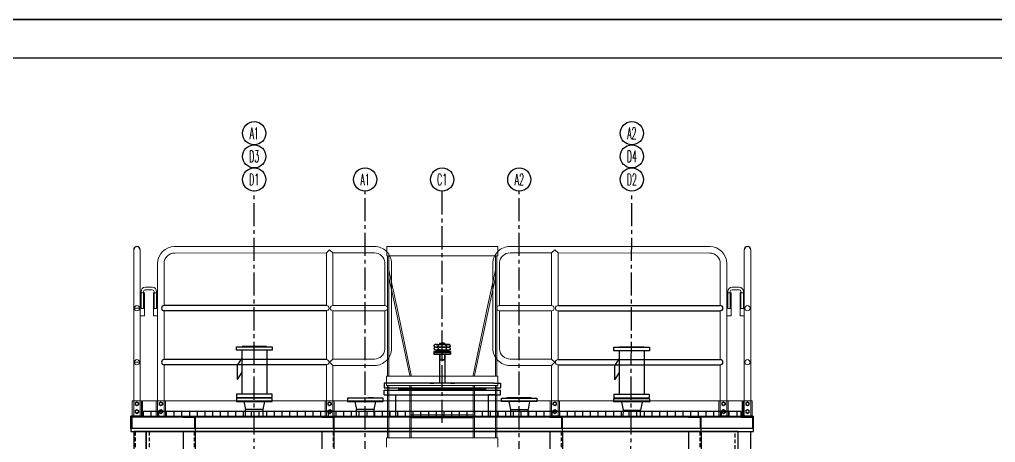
# Model space of a CAD drawing. Header units: millimetres. Extents: x 115735 to 194929, y 30422 to 45272.
# Drawn here: x 122880 to 129210, y 42531 to 45272 of the extents above; entities that cross this region are included whole.
import ezdxf
from ezdxf.enums import TextEntityAlignment as Align

# ---------------------------------------------------------------- set-up
doc = ezdxf.new("R2010")
doc.units = ezdxf.units.MM
doc.linetypes.add('CENTER2', pattern=[1.125, 0.75, -0.125, 0.125, -0.125])
doc.linetypes.add('DASHED2', pattern=[0.375, 0.25, -0.125])
doc.layers.add('09图框与明细表层', color=4, linetype='Continuous')
doc.layers.add('DIM', color=3, linetype='Continuous')
for name, color, linetype, lineweight in [('ST_GL_CENTERLINE', 1, 'CENTER2', 0), ('ST_GL_WELDING SYMBOL', 6, 'Continuous', 13), ('ST_MA_EQUI', 7, 'Continuous', 15)]:
    doc.layers.add(name, color=color, linetype=linetype, lineweight=lineweight)
doc.styles.add('残雪', font='romans.shx', dxfattribs={"width": 0.5, "bigfont": 'hztxt.shx'})

# ---------------------------------------------------------------- blocks, each defined once
blk = doc.blocks.new('A$C273A5B47')
at = {"lineweight": -3, "ltscale": 10}
for p, q in [((-52.4, 456), (-52.4, 460.9)), ((-39.3, 465), (0, 465)), ((-39.3, 447), (0, 447)), ((-26.2, 456), (-26.2, 460.9)), ((-18, 468.6), (-18, 465)), ((-15.3, 474), (-15.3, 465)), ((15.3, 474), (0, 474)), ((18, 468.6), (0, 468.6)), ((39.3, 447), (0, 447)), ((39.3, 447), (0, 447)), ((15.3, 474), (18, 468.6)), ((15.3, 474), (15.3, 465)), ((18, 468.6), (18, 465)), ((26.2, 456), (26.2, 451.1)), ((52.4, 456), (52.4, 460.9)), ((-54, 420), (-54, 402)), ((-36, 420), (-54, 420)), ((54, 411), (-54, 411)), ((-54, 402), (54, 402)), ((-52.4, 438), (-52.4, 442.9)), ((-36, 429), (-36, 420)), ((36, 420), (-36, 420)), ((-36, 420), (36, 420)), ((-26.2, 438), (-26.2, 442.9)), ((-18, 402), (-18, 362)), ((-15.3, 402), (-15.3, 366)), ((0, 420), (0, 429)), ((39.3, 429), (0, 429)), ((0, 366), (0, 402)), ((15.3, 402), (15.3, 366)), ((18, 402), (18, 362)), ((26.2, 438), (26.2, 433.1)), ((36, 420), (36, 429)), ((54, 420), (36, 420)), ((52.4, 438), (52.4, 442.9)), ((52.4, 435.2), (52.4, 433.1)), ((54, 420), (54, 402)), ((-18, 366), (18, 366)), ((18, 366), (0, 366)), ((15.3, 366), (18, 362)), ((18, 366), (18, 214)), ((-377.5, 214), (-377.5, 183)), ((335, 214), (-377.5, 214)), ((53.8, 214), (78.8, 214)), ((335, 214), (377.5, 214)), ((377.5, 214), (377.5, 183)), ((-377.5, 183), (377.5, 183)), ((-377.5, 170), (377.5, 170)), ((-377.5, 139), (-377.5, 170)), ((-300, 0), (-300, 139)), ((-282, 170), (-282, 183)), ((-282, 178), (282, 178)), ((-282, 175), (282, 175)), ((282, 170), (282, 183)), ((347.2, 139), (299.2, 139)), ((377.5, 139), (377.5, 170)), ((-300, 0), (300, 0))]:
    blk.add_line(p, q, dxfattribs=at)
at = {"lineweight": -3, "ltscale": 10, "extrusion": (1.22461e-16, 2.71917e-32, -1)}
for p, q in [((-52.4, 456), (-52.4, 451.1)), ((-39.3, 447), (0, 447)), ((-26.2, 456), (-26.2, 451.1)), ((-52.4, 438), (-52.4, 433.1)), ((-39.3, 429), (0, 429)), ((-26.2, 438), (-26.2, 433.1))]:
    blk.add_line(p, q, dxfattribs=at)
at = {"lineweight": -3, "ltscale": 10, "extrusion": (-1.22461e-16, 2.71917e-32, -1)}
for p, q in [((-15.3, 474), (-18, 468.6)), ((-18, 468.6), (0, 468.6)), ((-15.3, 474), (0, 474)), ((52.4, 456), (52.4, 451.1)), ((52.4, 438), (52.4, 433.1)), ((-18, 366), (0, 366)), ((-15.3, 366), (-18, 362))]:
    blk.add_line(p, q, dxfattribs=at)
at = {"lineweight": -3, "ltscale": 10, "extrusion": (-1.22461e-16, -2.71917e-32, -1)}
for p, q in [((39.3, 465), (0, 465)), ((26.2, 456), (26.2, 460.9)), ((26.2, 438), (26.2, 442.9))]:
    blk.add_line(p, q, dxfattribs=at)
at = {"lineweight": -3, "ltscale": 10, "extrusion": (-1.22461e-16, 0, -1)}
for p, q in [((-18, 366), (-18, 214)), ((-78.8, 214), (-53.8, 214))]:
    blk.add_line(p, q, dxfattribs=at)
at = {"lineweight": -3, "ltscale": 10, "extrusion": (1.22461e-16, 0, -1)}
for p, q in [((-377.5, 139), (377.5, 139)), ((300, 0), (300, 139)), ((377.5, 139), (377.5, 167.5))]:
    blk.add_line(p, q, dxfattribs=at)
at = {"lineweight": -3, "ltscale": 10}
for centre, radius, start, end in [((-39.3, 441.8), 23.2, 55.61575, 124.38425), ((-39.3, 423.8), 23.2, 90, 124.38425), ((-39.3, 423.8), 23.2, 55.61575, 90), ((0, 378.2), 86.8, 90, 107.58795), ((0, 360.2), 86.8, 90, 107.58795), ((0, 533.8), 86.8, 270, 287.58795), ((0, 360.2), 86.8, 72.41205, 90), ((39.3, 441.8), 23.2, 55.61575, 124.38425), ((39.3, 470.2), 23.2, 235.61575, 297.38988), ((39.3, 423.8), 23.2, 90, 124.38425), ((39.3, 423.8), 23.2, 62.61012, 90), ((39.3, 423.8), 23.2, 55.61575, 90), ((0, 515.8), 86.8, 270, 287.58795), ((39.3, 452.2), 23.2, 235.61575, 304.38425)]:
    blk.add_arc(centre, radius, start, end, dxfattribs=at)
at = {"lineweight": -3, "ltscale": 10, "extrusion": (1.22461e-16, 2.71917e-32, -1)}
for centre, radius, start, end in [((39.3, 470.2), 23.2, 235.61575, 304.38425), ((0, 533.8), 86.8, 270, 287.58795), ((39.3, 452.2), 23.2, 235.61575, 304.38425), ((0, 515.8), 86.8, 270, 287.58795)]:
    blk.add_arc(centre, radius, start, end, dxfattribs=at)
at = {"lineweight": -3, "ltscale": 10, "extrusion": (-1.22461e-16, -2.71917e-32, -1)}
for centre, radius, start, end in [((0, 378.2), 86.8, 90, 107.58795), ((-39.3, 441.8), 23.2, 55.61575, 117.38988)]:
    blk.add_arc(centre, radius, start, end, dxfattribs=at)
at = {"lineweight": -3, "ltscale": 10, "extrusion": (-1.22461e-16, 2.71917e-32, -1)}
for centre in [(-39.3, 470.2), (-39.3, 452.2)]:
    blk.add_arc(centre, 23.2, 235.61575, 304.38425, dxfattribs=at)
blk = doc.blocks.new('A$C452C11AD')
at = {"color": 2}
for p, q in [((3880, 30), (0, 30)), ((0, 30), (0, 0)), ((0, 30), (0, 0)), ((0, 0), (3880, 0)), ((50, 30), (50, 0)), ((100, 30), (100, 0)), ((150, 30), (150, 0)), ((200, 30), (200, 0)), ((250, 30), (250, 0)), ((300, 30), (300, 0)), ((350, 30), (350, 0)), ((400, 30), (400, 0)), ((450, 30), (450, 0)), ((500, 30), (500, 0)), ((550, 30), (550, 0)), ((600, 30), (600, 0)), ((650, 30), (650, 0)), ((700, 30), (700, 0)), ((750, 30), (750, 0)), ((800, 30), (800, 0)), ((850, 30), (850, 0)), ((900, 30), (900, 0)), ((950, 30), (950, 0)), ((1000, 30), (1000, 0)), ((1050, 30), (1050, 0)), ((1100, 30), (1100, 0)), ((1150, 30), (1150, 0)), ((1200, 30), (1200, 0)), ((1250, 30), (1250, 0)), ((1300, 30), (1300, 0)), ((1350, 30), (1350, 0)), ((1400, 30), (1400, 0)), ((1450, 30), (1450, 0)), ((1500, 30), (1500, 0)), ((1550, 30), (1550, 0)), ((1600, 30), (1600, 0)), ((1650, 30), (1650, 0)), ((1700, 30), (1700, 0)), ((1750, 30), (1750, 0)), ((1800, 30), (1800, 0)), ((1850, 30), (1850, 0)), ((1900, 30), (1900, 0)), ((1950, 30), (1950, 0)), ((2000, 30), (2000, 0)), ((2050, 30), (2050, 0)), ((2100, 30), (2100, 0)), ((2150, 30), (2150, 0)), ((2200, 30), (2200, 0)), ((2250, 30), (2250, 0)), ((2300, 30), (2300, 0)), ((2350, 30), (2350, 0)), ((2400, 30), (2400, 0)), ((2450, 30), (2450, 0)), ((2500, 30), (2500, 0)), ((2550, 30), (2550, 0)), ((2600, 30), (2600, 0)), ((2650, 30), (2650, 0)), ((2700, 30), (2700, 0)), ((2750, 30), (2750, 0)), ((2800, 30), (2800, 0)), ((2850, 30), (2850, 0)), ((2900, 30), (2900, 0)), ((2950, 30), (2950, 0)), ((3000, 30), (3000, 0)), ((3050, 30), (3050, 0)), ((3100, 30), (3100, 0)), ((3150, 30), (3150, 0)), ((3200, 30), (3200, 0)), ((3250, 30), (3250, 0)), ((3300, 30), (3300, 0)), ((3350, 30), (3350, 0)), ((3400, 30), (3400, 0)), ((3450, 30), (3450, 0)), ((3500, 30), (3500, 0)), ((3550, 30), (3550, 0)), ((3600, 30), (3600, 0)), ((3650, 30), (3650, 0)), ((3700, 30), (3700, 0)), ((3750, 30), (3750, 0)), ((3800, 30), (3800, 0)), ((3850, 30), (3850, 0)), ((3880, 0), (3880, 30))]:
    blk.add_line(p, q, dxfattribs=at)
blk = doc.blocks.new('A$C2340641E')
at = {"lineweight": -3, "ltscale": 10}
for p, q in [((-115, 330.1), (115, 330.1)), ((-115, 308.1), (-115, 330.1)), ((78.5, 332.1), (-78.5, 332.1)), ((-78.5, 332.1), (-78.5, 330.1)), ((-53.9, 332.1), (-19.9, 332.1)), ((78.5, 332.1), (78.5, 330.1)), ((115, 330.1), (115, 308.1)), ((115, 308.1), (-115, 308.1)), ((-81.1, 257.2), (-111.5, 209.9)), ((-81.1, 308.1), (-81.1, 24)), ((81.1, 308.1), (81.1, 24)), ((-118.2, 199.4), (-118.2, 199.4)), ((-111.5, 209.9), (-111.5, 118.8)), ((-81.1, 166), (-111.5, 118.8)), ((115, 24), (-115, 24)), ((-115, 24), (-115, 2)), ((-115, 2), (115, 2)), ((-78.5, 0), (-78.5, 2)), ((78.5, 0), (-78.5, 0)), ((-53.9, 0), (-19.9, 0)), ((78.5, 0), (78.5, 2)), ((115, 2), (115, 24))]:
    blk.add_line(p, q, dxfattribs=at)

msp = doc.modelspace()

# ---------------------------------------------------------------- linework, layer by layer
at = {"color": 1, "linetype": 'CENTER2', "ltscale": 200}
for p, q in [((124401.8, 41007.3), (124401.8, 44160)), ((125121.5, 39015), (125121.5, 44160)), ((125621.2, 42657.4), (125621.2, 44160)), ((126121.5, 39015), (126121.5, 44160)), ((126841.1, 41007.3), (126851.4, 44156.5))]:
    msp.add_line(p, q, dxfattribs=at)
for p, q in [((124870.2, 43418.4), (123817.7, 43418.4)), ((124870.2, 43384.3), (123817.7, 43384.3)), ((126372.7, 43418.4), (127425.2, 43418.4)), ((126372.7, 43384.3), (127425.2, 43384.3)), ((124870.2, 43067.8), (123817.7, 43067.8)), ((126372.8, 43067.8), (127425.2, 43067.8)), ((124870.2, 43033.8), (123817.8, 43033.8)), ((126372.8, 43033.8), (127425.2, 43033.8)), ((123671.5, 42800.8), (123671.5, 42700.8)), ((127571.5, 42800.8), (127571.5, 42700.8))]:
    msp.add_line(p, q)
at = {"lineweight": -3, "ltscale": 10}
for p, q in [((124517.8, 42818.8), (124287.8, 42818.8)), ((124287.8, 42818.8), (124287.8, 42796.8)), ((124287.8, 42796.8), (124517.8, 42796.8)), ((124324.3, 42820.8), (124481.3, 42820.8)), ((124324.3, 42820.8), (124481.3, 42820.8)), ((124335.3, 42796.8), (124344.8, 42743.8)), ((124344.8, 42820.8), (124458.8, 42820.8)), ((124456.7, 42820.8), (124422.7, 42820.8)), ((124468.3, 42796.8), (124458.8, 42743.8)), ((124481.3, 42820.8), (124481.3, 42818.8)), ((124517.8, 42796.8), (124517.8, 42818.8)), ((125237.5, 42818.8), (125007.5, 42818.8)), ((125007.5, 42818.8), (125007.5, 42796.8)), ((125007.5, 42796.8), (125237.5, 42796.8)), ((125044, 42820.8), (125201, 42820.8)), ((125044, 42820.8), (125201, 42820.8)), ((125044, 42820.8), (125044, 42818.8)), ((125055, 42796.8), (125064.5, 42743.8)), ((125064.5, 42820.8), (125178.5, 42820.8)), ((125176.3, 42820.8), (125142.3, 42820.8)), ((125188, 42796.8), (125178.5, 42743.8)), ((125201, 42820.8), (125201, 42818.8)), ((125237.5, 42796.8), (125237.5, 42818.8)), ((126005, 42818.8), (126235, 42818.8)), ((126005, 42796.8), (126005, 42818.8)), ((126235, 42796.8), (126005, 42796.8)), ((126198.5, 42820.8), (126041.5, 42820.8)), ((126041.5, 42820.8), (126041.5, 42818.8)), ((126198.5, 42820.8), (126041.5, 42820.8)), ((126054.5, 42796.8), (126064, 42743.8)), ((126178, 42820.8), (126064, 42820.8)), ((126066.1, 42820.8), (126100.1, 42820.8)), ((126187.5, 42796.8), (126178, 42743.8)), ((126198.5, 42820.8), (126198.5, 42818.8)), ((126235, 42818.8), (126235, 42796.8)), ((126735.3, 42793.3), (126735.4, 42815.3)), ((126735.4, 42815.3), (126965.4, 42814.6)), ((126928.9, 42816.7), (126771.9, 42817.2)), ((126771.9, 42817.2), (126771.9, 42815.2)), ((126928.9, 42816.7), (126771.9, 42817.2)), ((126908.4, 42816.8), (126794.4, 42817.1)), ((126796.5, 42817.1), (126830.5, 42817)), ((126965.4, 42814.6), (126965.3, 42792.6)), ((124344.8, 42700.8), (124344.8, 42743.8)), ((124458.8, 42743.8), (124344.8, 42743.8)), ((124458.8, 42743.8), (124458.8, 42700.8)), ((125064.5, 42700.8), (125064.5, 42743.8)), ((125178.5, 42743.8), (125064.5, 42743.8)), ((125178.5, 42743.8), (125178.5, 42700.8)), ((126064, 42743.8), (126064, 42700.8)), ((126064, 42743.8), (126178, 42743.8)), ((126178, 42700.8), (126178, 42743.8)), ((126965.3, 42792.6), (126735.3, 42793.3)), ((126784.8, 42793.1), (126794.2, 42740.1)), ((126794.2, 42740.1), (126794, 42697.1)), ((126794.2, 42740.1), (126908.2, 42739.8)), ((126908, 42696.8), (126908.2, 42739.8)), ((126917.8, 42792.7), (126908.2, 42739.8))]:
    msp.add_line(p, q, dxfattribs=at)
at = {"color": 4}
for p, q in [((124324.3, 42820.8), (124324.3, 42818.8)), ((126928.9, 42816.7), (126928.9, 42814.7)), ((123601.5, 42700.8), (127641.5, 42700.8)), ((123601.5, 42620.8), (123601.5, 42700.8)), ((123681.5, 42700.8), (123601.5, 42700.8)), ((127634.5, 42693.8), (123608.5, 42693.8)), ((123681.5, 42693.8), (123608.5, 42693.8)), ((123608.5, 42693.8), (123608.5, 42620.8)), ((123611.5, 42700.8), (123671.5, 42700.8)), ((123681.5, 42700.8), (123681.5, 42693.8)), ((123766.5, 42700.8), (123826.5, 42700.8)), ((123941.5, 42700.8), (123941.5, 42693.8)), ((123941.5, 42700.8), (124021.5, 42700.8)), ((123941.5, 42693.8), (124014.5, 42693.8)), ((124014.5, 42693.8), (124014.5, 42620.8)), ((124021.5, 42600.8), (124021.5, 42700.8)), ((124841.5, 42700.8), (124841.5, 42693.8)), ((124841.5, 42700.8), (124921.5, 42700.8)), ((124841.5, 42693.8), (124914.5, 42693.8)), ((124861.5, 42700.8), (124921.5, 42700.8)), ((124914.5, 42693.8), (124914.5, 42620.8)), ((124921.5, 42600.8), (124921.5, 42700.8)), ((126321.5, 42700.8), (126321.5, 42693.8)), ((126321.5, 42700.8), (126401.5, 42700.8)), ((126381.5, 42700.8), (126321.5, 42700.8)), ((126321.5, 42693.8), (126394.5, 42693.8)), ((126394.5, 42693.8), (126394.5, 42620.8)), ((126401.5, 42600.8), (126401.5, 42700.8)), ((127221.5, 42700.8), (127221.5, 42693.8)), ((127221.5, 42700.8), (127301.5, 42700.8)), ((127221.5, 42693.8), (127294.5, 42693.8)), ((127294.5, 42693.8), (127294.5, 42620.8)), ((127301.5, 42600.8), (127301.5, 42700.8)), ((127476.5, 42700.8), (127416.5, 42700.8)), ((127561.5, 42700.8), (127561.5, 42693.8)), ((127561.5, 42700.8), (127641.5, 42700.8)), ((127561.5, 42693.8), (127634.5, 42693.8)), ((127631.5, 42700.8), (127571.5, 42700.8)), ((127634.5, 42693.8), (127634.5, 42620.8)), ((127641.5, 42620.8), (127641.5, 42700.8))]:
    msp.add_line(p, q, dxfattribs=at)
at = {"color": 6, "linetype": 'DASHED2', "ltscale": 100}
for p, q in [((123629.5, 42600.8), (123629.5, 39600.8)), ((124013.5, 42600.8), (124013.5, 39600.8)), ((124913.5, 42600.8), (124913.5, 39600.8)), ((126393.5, 42600.8), (126393.5, 39600.8)), ((127293.5, 42600.8), (127293.5, 39600.8))]:
    msp.add_line(p, q, dxfattribs=at)
at = {"color": 4}
for points in [[(123601.5, 42600.8), (127641.5, 42600.8), (127641.5, 42620.8), (123601.5, 42620.8)], [(123701.5, 39600.8), (123701.5, 42600.8), (123621.5, 42600.8), (123621.5, 39600.8)], [(123701.5, 39600.8), (127541.5, 39600.8), (127541.5, 42600.8), (123701.5, 42600.8)], [(124021.5, 39600.8), (124021.5, 42600.8), (123941.5, 42600.8), (123941.5, 39600.8)], [(124921.5, 39600.8), (124921.5, 42600.8), (124841.5, 42600.8), (124841.5, 39600.8)], [(126321.5, 39600.8), (126321.5, 42600.8), (126401.5, 42600.8), (126401.5, 39600.8)], [(127221.5, 39600.8), (127221.5, 42600.8), (127301.5, 42600.8), (127301.5, 39600.8)], [(127541.5, 39600.8), (127541.5, 42600.8), (127621.5, 42600.8), (127621.5, 39600.8)]]:
    msp.add_lwpolyline(points, close=True, dxfattribs=at)
at = {"color": 6, "linetype": 'DASHED2', "ltscale": 100}
msp.add_lwpolyline([(123721.5, 39600.8), (127521.5, 39600.8), (127521.5, 42600.8), (123721.5, 42600.8)], close=True, dxfattribs=at)
at = {"color": 4}
for centre in [(124401.8, 44535), (126851.4, 44535), (124401.8, 44385), (126851.4, 44385), (124401.8, 44235), (125121.5, 44235), (125621.2, 44235), (126121.5, 44235), (126851.4, 44235)]:
    msp.add_circle(centre, 75, dxfattribs=at)
for centre, radius, start, end in [((123641.5, 43779.5), 21.3, 0, 180), ((123641.5, 43779.5), 21.3, 0, 180), ((127601.5, 43779.5), 21.3, 0, 180), ((127601.5, 43779.5), 21.3, 0, 180), ((123817.8, 43401.3), 17, 90.09467, 269.90533), ((127425.2, 43401.3), 17, 270.09467, 89.90533), ((123817.8, 43050.8), 17, 90, 270), ((127425.2, 43050.8), 17, 270, 90)]:
    msp.add_arc(centre, radius, start, end)
at = {"layer": '09图框与明细表层'}
for p, q in [((115734.7, 45271.8), (136759.7, 45271.8)), ((136759.7, 45271.8), (115734.7, 45271.8))]:
    msp.add_line(p, q, dxfattribs=at)
at = {"layer": '09图框与明细表层', "color": 4}
msp.add_line((136509.7, 45021.8), (116359.7, 45021.8), dxfattribs=at)
msp.add_line((136509.7, 45021.8), (116359.7, 45021.8), dxfattribs=at)
at = {"layer": 'ST_GL_CENTERLINE', "ltscale": 44}
for p, q in [((123620.2, 43400.8), (123662.8, 43400.8)), ((123620.2, 43050.8), (123662.7, 43050.8))]:
    msp.add_line(p, q, dxfattribs=at)
at = {"layer": 'ST_GL_WELDING SYMBOL', "ltscale": 2}
for p, q in [((123667.9, 43500.8), (123667.9, 43398.8)), ((123683.9, 43398.8), (123683.9, 43500.8)), ((123753.2, 43398.8), (123753.2, 43500.8)), ((123769.2, 43500.8), (123769.2, 43398.8)), ((127473.7, 43500.8), (127473.7, 43398.8)), ((127489.7, 43398.8), (127489.7, 43500.8)), ((127559, 43398.8), (127559, 43500.8)), ((127575, 43500.8), (127575, 43398.8))]:
    msp.add_line(p, q, dxfattribs=at)
at = {"layer": 'ST_GL_WELDING SYMBOL'}
for p, q in [((123667.9, 43398.8), (123683.9, 43398.8)), ((123769.2, 43398.8), (123753.2, 43398.8)), ((127473.7, 43398.8), (127489.7, 43398.8)), ((127575, 43398.8), (127559, 43398.8))]:
    msp.add_line(p, q, dxfattribs=at)
at = {"layer": 'ST_GL_WELDING SYMBOL', "ltscale": 3}
for p, q in [((123620.2, 42800.8), (123620.2, 42700.8)), ((123620.2, 42800.8), (123620.2, 42700.8)), ((123620.2, 42800.8), (123620.2, 42700.8)), ((123662.8, 42800.8), (123662.8, 42700.8)), ((123662.8, 42800.8), (123662.8, 42700.8)), ((123662.8, 42800.8), (123662.8, 42700.8)), ((123775.2, 42800.8), (123775.2, 42700.8)), ((123817.8, 42800.8), (123817.8, 42700.8)), ((124870.2, 42800.8), (124870.2, 42700.8)), ((124912.8, 42800.8), (124912.8, 42700.8)), ((126330.2, 42800.8), (126330.2, 42700.8)), ((126372.8, 42800.8), (126372.8, 42700.8)), ((127425.2, 42800.8), (127425.2, 42700.8)), ((127467.8, 42800.8), (127467.8, 42700.8)), ((127580.2, 42800.8), (127580.2, 42700.8)), ((127580.2, 42800.8), (127580.2, 42700.8)), ((127580.2, 42800.8), (127580.2, 42700.8)), ((127622.8, 42800.8), (127622.8, 42700.8)), ((127622.8, 42800.8), (127622.8, 42700.8)), ((127622.8, 42800.8), (127622.8, 42700.8))]:
    msp.add_line(p, q, dxfattribs=at)
for centre in [(123641.5, 43400.8), (123641.5, 43400.8), (127601.5, 43400.8), (127601.5, 43400.8), (123641.5, 43050.8), (123641.5, 43050.8), (127601.5, 43050.8), (127601.5, 43050.8)]:
    msp.add_circle(centre, 17, dxfattribs=at)
at = {"layer": 'ST_GL_WELDING SYMBOL'}
for centre in [(123641.5, 42780.8), (123641.5, 42730.8), (123641.5, 42730.8), (123796.5, 42730.8), (123796.7, 42780.8), (124891.3, 42780.8), (124891.5, 42730.8), (126351.5, 42730.8), (126351.7, 42780.8), (127446.3, 42780.8), (127446.5, 42730.8), (127601.5, 42780.8), (127601.5, 42730.8), (127601.5, 42730.8)]:
    msp.add_circle(centre, 9, dxfattribs=at)
at = {"layer": 'ST_MA_EQUI'}
for p, q in [((123620.2, 43779.5), (123620.2, 42800.8)), ((123620.2, 43779.5), (123620.2, 42800.8)), ((123662.7, 43779.5), (123662.7, 43776.7)), ((123662.7, 43776.7), (123662.7, 43400.8)), ((125181.8, 43800.9), (123882.4, 43800.6)), ((124870, 43759.1), (123886.5, 43758.5)), ((124870, 43759.1), (124891, 43780.3)), ((124870, 43759.1), (124870.2, 43418.3)), ((124891, 43780.3), (124912.2, 43759.1)), ((125181.5, 43759.3), (124912.2, 43759.1)), ((124912.2, 43759.1), (124912.4, 43418.3)), ((125263.1, 43800.8), (125983.1, 43800.8)), ((125263.1, 43800.8), (125263.1, 43740.8)), ((125983.1, 43800.8), (125983.1, 43740.8)), ((126061.2, 43800.9), (127360.6, 43800.6)), ((126061.5, 43759.3), (126330.7, 43759.1)), ((126330.7, 43759.1), (126330.5, 43418.3)), ((126330.7, 43759.1), (126351.7, 43780.3)), ((126351.7, 43780.3), (126372.9, 43759.2)), ((126372.9, 43759.1), (126372.7, 43418.3)), ((126372.9, 43759.1), (127356.5, 43758.5)), ((127580.2, 43779.5), (127580.2, 43776.7)), ((127580.2, 43776.7), (127580.2, 43400.8)), ((127622.7, 43779.5), (127622.8, 42800.8)), ((127622.7, 43779.5), (127622.8, 42800.8)), ((123775.2, 43689.5), (123775.2, 42800.8)), ((123817.7, 43689.5), (123817.7, 43418.3)), ((125250.2, 43696.3), (125250.2, 43418.3)), ((125263.1, 43740.8), (125983.1, 43740.8)), ((125266.2, 43412.8), (125266.2, 43740.8)), ((125276.2, 43412.8), (125276.2, 43740.8)), ((125292.8, 43690.3), (125292.8, 43140.1)), ((125950.2, 43690.5), (125950.2, 43140.1)), ((125966.2, 43412.8), (125966.2, 43740.8)), ((125976.2, 43412.8), (125976.2, 43740.8)), ((125992.7, 43696.3), (125992.7, 43418.3)), ((127425.2, 43689.5), (127425.2, 43418.3)), ((127467.8, 43689.5), (127467.8, 42800.8)), ((123662.7, 43666.8), (123662.7, 43417.8)), ((125326.3, 43412.8), (125276.2, 43647.8)), ((125916.2, 43412.8), (125966.2, 43647.8)), ((127580.2, 43666.8), (127580.2, 43417.8)), ((125316, 43412.8), (125276.2, 43599.8)), ((125926.4, 43412.8), (125966.2, 43599.8)), ((123667.9, 43508.8), (123667.9, 43500.8)), ((123683.9, 43500.8), (123683.9, 43508.8)), ((123694.9, 43536.8), (123741.2, 43536.8)), ((123694.9, 43520.8), (123741.2, 43520.8)), ((123753.2, 43500.8), (123753.2, 43508.8)), ((123769.2, 43508.8), (123769.2, 43500.8)), ((127473.7, 43508.8), (127473.7, 43500.8)), ((127489.7, 43500.8), (127489.7, 43508.8)), ((127548, 43536.8), (127501.7, 43536.8)), ((127548, 43520.8), (127501.7, 43520.8)), ((127559, 43500.8), (127559, 43508.8)), ((127575, 43508.8), (127575, 43500.8)), ((123662.7, 43400.8), (123662.7, 43050.8)), ((123817.7, 43384.3), (123817.7, 43067.8)), ((124870.2, 43384.3), (124870.2, 43067.8)), ((124912.4, 43418.3), (125250.2, 43418.3)), ((124912.4, 43384.3), (124912.6, 43071.5)), ((124912.4, 43384.3), (125250.2, 43384.3)), ((125250.2, 43384.3), (125250.2, 43134.7)), ((125266.2, 42960.8), (125266.2, 43412.8)), ((125276.2, 42960.8), (125276.2, 43412.8)), ((125411.2, 42965.8), (125316, 43412.8)), ((125421.2, 42966.8), (125326.3, 43412.8)), ((125821.2, 42966.8), (125916.2, 43412.8)), ((125831.2, 42965.8), (125926.4, 43412.8)), ((125966.2, 42960.8), (125966.2, 43412.8)), ((125976.2, 42960.8), (125976.2, 43412.8)), ((126330.6, 43418.3), (125992.7, 43418.3)), ((125992.7, 43384.3), (125992.7, 43134.7)), ((126330.6, 43384.3), (125992.7, 43384.3)), ((126330.5, 43384.3), (126330.3, 43071.5)), ((126372.7, 43384.3), (126372.7, 43067.8)), ((127425.2, 43384.3), (127425.2, 43067.8)), ((127580.2, 43400.8), (127580.2, 43050.8)), ((125266.2, 43250.8), (125266.2, 42960.8)), ((125276.2, 43250.8), (125276.2, 42960.8)), ((125966.2, 43250.8), (125966.2, 42960.8)), ((125966.2, 43250.8), (125966.2, 42960.8)), ((125976.2, 43250.8), (125976.2, 42960.8)), ((125976.2, 43250.8), (125976.2, 42960.8)), ((123662.7, 43050.8), (123662.7, 42800.8)), ((124891.4, 43050.8), (124912.6, 43071.5)), ((124912.6, 43029.8), (124891.4, 43050.8)), ((125181.5, 43071.6), (124912.6, 43071.5)), ((126061.5, 43071.6), (126330.3, 43071.5)), ((126351.5, 43050.8), (126330.3, 43071.5)), ((126330.3, 43029.8), (126351.5, 43050.8)), ((127580.2, 43050.8), (127580.2, 42800.8)), ((123817.7, 43033.8), (123817.7, 42838.7)), ((124870.2, 43033.8), (124870.2, 42838.7)), ((125181.5, 43030), (124912.6, 43029.8)), ((124912.6, 43029.8), (124912.8, 42800.8)), ((126061.5, 43030), (126330.3, 43029.8)), ((126330.3, 43029.8), (126330.2, 42800.8)), ((126372.7, 43033.8), (126372.7, 42838.7)), ((127425.2, 43033.8), (127425.2, 42800.8)), ((125261.2, 42960.8), (125981.2, 42960.8)), ((125261.2, 42900.8), (125261.2, 42960.8)), ((125411.2, 42960.8), (125411.2, 42965.8)), ((125411.2, 42960.8), (125411.2, 42965.8)), ((125421.2, 42960.8), (125421.2, 42966.8)), ((125421.2, 42960.8), (125421.2, 42966.8)), ((125821.2, 42960.8), (125821.2, 42966.8)), ((125821.2, 42960.8), (125821.2, 42966.8)), ((125831.2, 42960.8), (125831.2, 42965.8)), ((125831.2, 42960.8), (125831.2, 42965.8)), ((125981.2, 42900.8), (125981.2, 42960.8)), ((125261.2, 42900.8), (125981.2, 42900.8)), ((125266.2, 42900.8), (125266.2, 42760.8)), ((125266.2, 42900.8), (125266.2, 42702.8)), ((125276.2, 42900.8), (125276.2, 42760.8)), ((125276.2, 42900.8), (125276.2, 42702.8)), ((125411.2, 42700.8), (125411.2, 42900.8)), ((125421.2, 42700.8), (125421.2, 42900.8)), ((125821.2, 42700.8), (125821.2, 42900.8)), ((125831.2, 42700.8), (125831.2, 42900.8)), ((125966.2, 42900.8), (125966.2, 42760.8)), ((125966.2, 42900.8), (125966.2, 42760.8)), ((125966.2, 42900.8), (125966.2, 42702.8)), ((125976.2, 42900.8), (125976.2, 42760.8)), ((125976.2, 42900.8), (125976.2, 42760.8)), ((125976.2, 42900.8), (125976.2, 42702.8)), ((123611.5, 42800.8), (123671.5, 42800.8)), ((123611.5, 42700.8), (123611.5, 42800.8)), ((123611.5, 42800.8), (123611.5, 42700.8)), ((123671.5, 42800.8), (123611.5, 42800.8)), ((123671.5, 42800.8), (123671.5, 42700.8)), ((123671.5, 42800.8), (123671.5, 42700.8)), ((123766.5, 42800.8), (123766.5, 42700.8)), ((123826.5, 42800.8), (123766.5, 42800.8)), ((123817.7, 42838.7), (123817.7, 42800.8)), ((123826.5, 42700.8), (123826.5, 42800.8)), ((124861.5, 42800.8), (124921.5, 42800.8)), ((124861.5, 42700.8), (124861.5, 42800.8)), ((124870.2, 42838.7), (124870.2, 42800.8)), ((124921.5, 42800.8), (124921.5, 42700.8)), ((126321.5, 42800.8), (126321.5, 42700.8)), ((126381.5, 42800.8), (126321.5, 42800.8)), ((126372.7, 42838.7), (126372.7, 42800.8)), ((126381.5, 42700.8), (126381.5, 42800.8)), ((127416.5, 42800.8), (127476.5, 42800.8)), ((127416.5, 42700.8), (127416.5, 42800.8)), ((127476.5, 42800.8), (127476.5, 42700.8)), ((127571.5, 42800.8), (127571.5, 42700.8)), ((127631.5, 42800.8), (127571.5, 42800.8)), ((127571.5, 42800.8), (127571.5, 42700.8)), ((127571.5, 42800.8), (127631.5, 42800.8)), ((127631.5, 42700.8), (127631.5, 42800.8)), ((127631.5, 42800.8), (127631.5, 42700.8)), ((125266.2, 42700.8), (125266.2, 42560.8)), ((125276.2, 42700.8), (125276.2, 42560.8)), ((125411.2, 42560.8), (125411.2, 42700.8)), ((125421.2, 42710.8), (125821.2, 42710.8)), ((125421.2, 42560.8), (125421.2, 42700.8)), ((125421.2, 42690.8), (125821.2, 42690.8)), ((125821.2, 42560.8), (125821.2, 42700.8)), ((125831.2, 42560.8), (125831.2, 42700.8)), ((125966.2, 42700.8), (125966.2, 42560.8)), ((125966.2, 42700.8), (125966.2, 42560.8)), ((125976.2, 42700.8), (125976.2, 42560.8)), ((125976.2, 42700.8), (125976.2, 42560.8)), ((125261.2, 42500.8), (125261.2, 42560.8)), ((125261.2, 42560.8), (125981.2, 42560.8)), ((125981.2, 42500.8), (125981.2, 42560.8))]:
    msp.add_line(p, q, dxfattribs=at)
for points in [[(123662.8, 43500.8), (123689.8, 43500.8), (123689.8, 43350.8), (123662.8, 43350.8)], [(123775.2, 43500.8), (123748.1, 43500.8), (123748.1, 43350.8), (123775.2, 43350.8)], [(127467.8, 43500.8), (127494.9, 43500.8), (127494.9, 43350.8), (127467.8, 43350.8)], [(127580.2, 43500.8), (127553.2, 43500.8), (127553.2, 43350.8), (127580.2, 43350.8)], [(123629.8, 42787.6), (123629.8, 42774.1), (123641.5, 42767.3), (123653.2, 42774.1), (123653.2, 42787.6), (123641.5, 42794.3)], [(123676.5, 42700.8), (127566.5, 42700.8), (127566.5, 42800.8), (123676.5, 42800.8)], [(123785, 42787.6), (123785, 42774.1), (123796.7, 42767.3), (123808.4, 42774.1), (123808.4, 42787.6), (123796.7, 42794.3)], [(124903, 42787.6), (124903, 42774.1), (124891.3, 42767.3), (124879.6, 42774.1), (124879.6, 42787.6), (124891.3, 42794.3)], [(126340, 42787.6), (126340, 42774.1), (126351.7, 42767.3), (126363.4, 42774.1), (126363.4, 42787.6), (126351.7, 42794.3)], [(127458, 42787.6), (127458, 42774.1), (127446.3, 42767.3), (127434.6, 42774.1), (127434.6, 42787.6), (127446.3, 42794.3)], [(127613.2, 42787.6), (127613.2, 42774.1), (127601.5, 42767.3), (127589.8, 42774.1), (127589.8, 42787.6), (127601.5, 42794.3)], [(123653.2, 42737.6), (123653.2, 42724.1), (123641.5, 42717.3), (123629.8, 42724.1), (123629.8, 42737.6), (123641.5, 42744.3)], [(123629.8, 42737.6), (123629.8, 42724.1), (123641.5, 42717.3), (123653.2, 42724.1), (123653.2, 42737.6), (123641.5, 42744.3)], [(123629.8, 42737.6), (123629.8, 42724.1), (123641.5, 42717.3), (123653.2, 42724.1), (123653.2, 42737.6), (123641.5, 42744.3)], [(123784.8, 42737.6), (123784.8, 42724.1), (123796.5, 42717.3), (123808.2, 42724.1), (123808.2, 42737.6), (123796.5, 42744.3)], [(124903.2, 42737.6), (124903.2, 42724.1), (124891.5, 42717.3), (124879.8, 42724.1), (124879.8, 42737.6), (124891.5, 42744.3)], [(126339.8, 42737.6), (126339.8, 42724.1), (126351.5, 42717.3), (126363.2, 42724.1), (126363.2, 42737.6), (126351.5, 42744.3)], [(127458.2, 42737.6), (127458.2, 42724.1), (127446.5, 42717.3), (127434.8, 42724.1), (127434.8, 42737.6), (127446.5, 42744.3)], [(127589.8, 42737.6), (127589.8, 42724.1), (127601.5, 42717.3), (127613.2, 42724.1), (127613.2, 42737.6), (127601.5, 42744.3)], [(127613.2, 42737.6), (127613.2, 42724.1), (127601.5, 42717.3), (127589.8, 42724.1), (127589.8, 42737.6), (127601.5, 42744.3)], [(127613.2, 42737.6), (127613.2, 42724.1), (127601.5, 42717.3), (127589.8, 42724.1), (127589.8, 42737.6), (127601.5, 42744.3)]]:
    msp.add_lwpolyline(points, close=True, dxfattribs=at)
for centre, radius, start, end in [((123886.2, 43689.5), 111, 90, 180), ((123886.3, 43690), 68.6, 89.84795, 180.36708), ((125181.5, 43690.3), 69, 4.96087, 90), ((125182.4, 43690.5), 110.4, 359.87085, 90.31173), ((126060.6, 43690.5), 110.4, 89.68827, 180.12915), ((126061.5, 43690.3), 69, 90, 175.03913), ((127356.7, 43690), 68.6, 359.63292, 90.15205), ((127356.8, 43689.5), 111, 0, 90), ((123695.9, 43508.8), 28, 90, 180), ((123695.9, 43508.8), 12, 90, 180), ((123741.2, 43508.8), 28, 0, 90), ((123741.2, 43508.8), 12, 0, 90), ((127501.7, 43508.8), 28, 90, 180), ((127501.7, 43508.8), 12, 90, 180), ((127547, 43508.8), 28, 0, 90), ((127547, 43508.8), 12, 0, 90), ((124870.2, 43401.3), 17, 270.09467, 89.90533), ((124912.4, 43401.3), 17, 90.09467, 269.90533), ((125250.2, 43401.3), 17, 270.09467, 89.90533), ((125992.8, 43401.3), 17, 90.09467, 269.90533), ((126330.6, 43401.3), 17, 270.09467, 89.90533), ((126372.8, 43401.3), 17, 90.09467, 269.90533), ((125181.5, 43140.6), 69, 270, 355.03913), ((125182.4, 43140.4), 110.4, 269.68827, 0.12915), ((126060.6, 43140.4), 110.4, 179.87085, 270.31173), ((126061.5, 43140.6), 69, 184.96087, 270), ((124870.2, 43050.8), 17, 270, 90), ((126372.8, 43050.8), 17, 90, 270)]:
    msp.add_arc(centre, radius, start, end, dxfattribs=at)

# ---------------------------------------------------------------- block references
at = {"color": 4}
for name, p in [('A$C2340641E', (124402.8, 42820.8)), ('A$C2340641E', (126850.4, 42817.3)), ('A$C452C11AD', (123681.5, 42700.8))]:
    msp.add_blockref(name, p, dxfattribs=at)
at = {"layer": 'ST_MA_EQUI'}
msp.add_blockref('A$C273A5B47', (125621.5, 42700.8), dxfattribs=at)

# ---------------------------------------------------------------- texts
at = {"layer": 'DIM', "ltscale": 80, "style": '残雪', "width": 0.5}
for s, p in [('A1', (124401.8, 44535)), ('A2', (126851.4, 44535)), ('D3', (124401.8, 44385)), ('D4', (126851.4, 44385)), ('D1', (124401.8, 44235)), ('A1', (125121.5, 44235)), ('C1', (125621.2, 44235)), ('A2', (126121.5, 44235)), ('D2', (126851.4, 44235))]:
    msp.add_text(s, height=75, dxfattribs=at).set_placement(p, align=Align.MIDDLE_CENTER)

doc.saveas('drawing.dxf')
